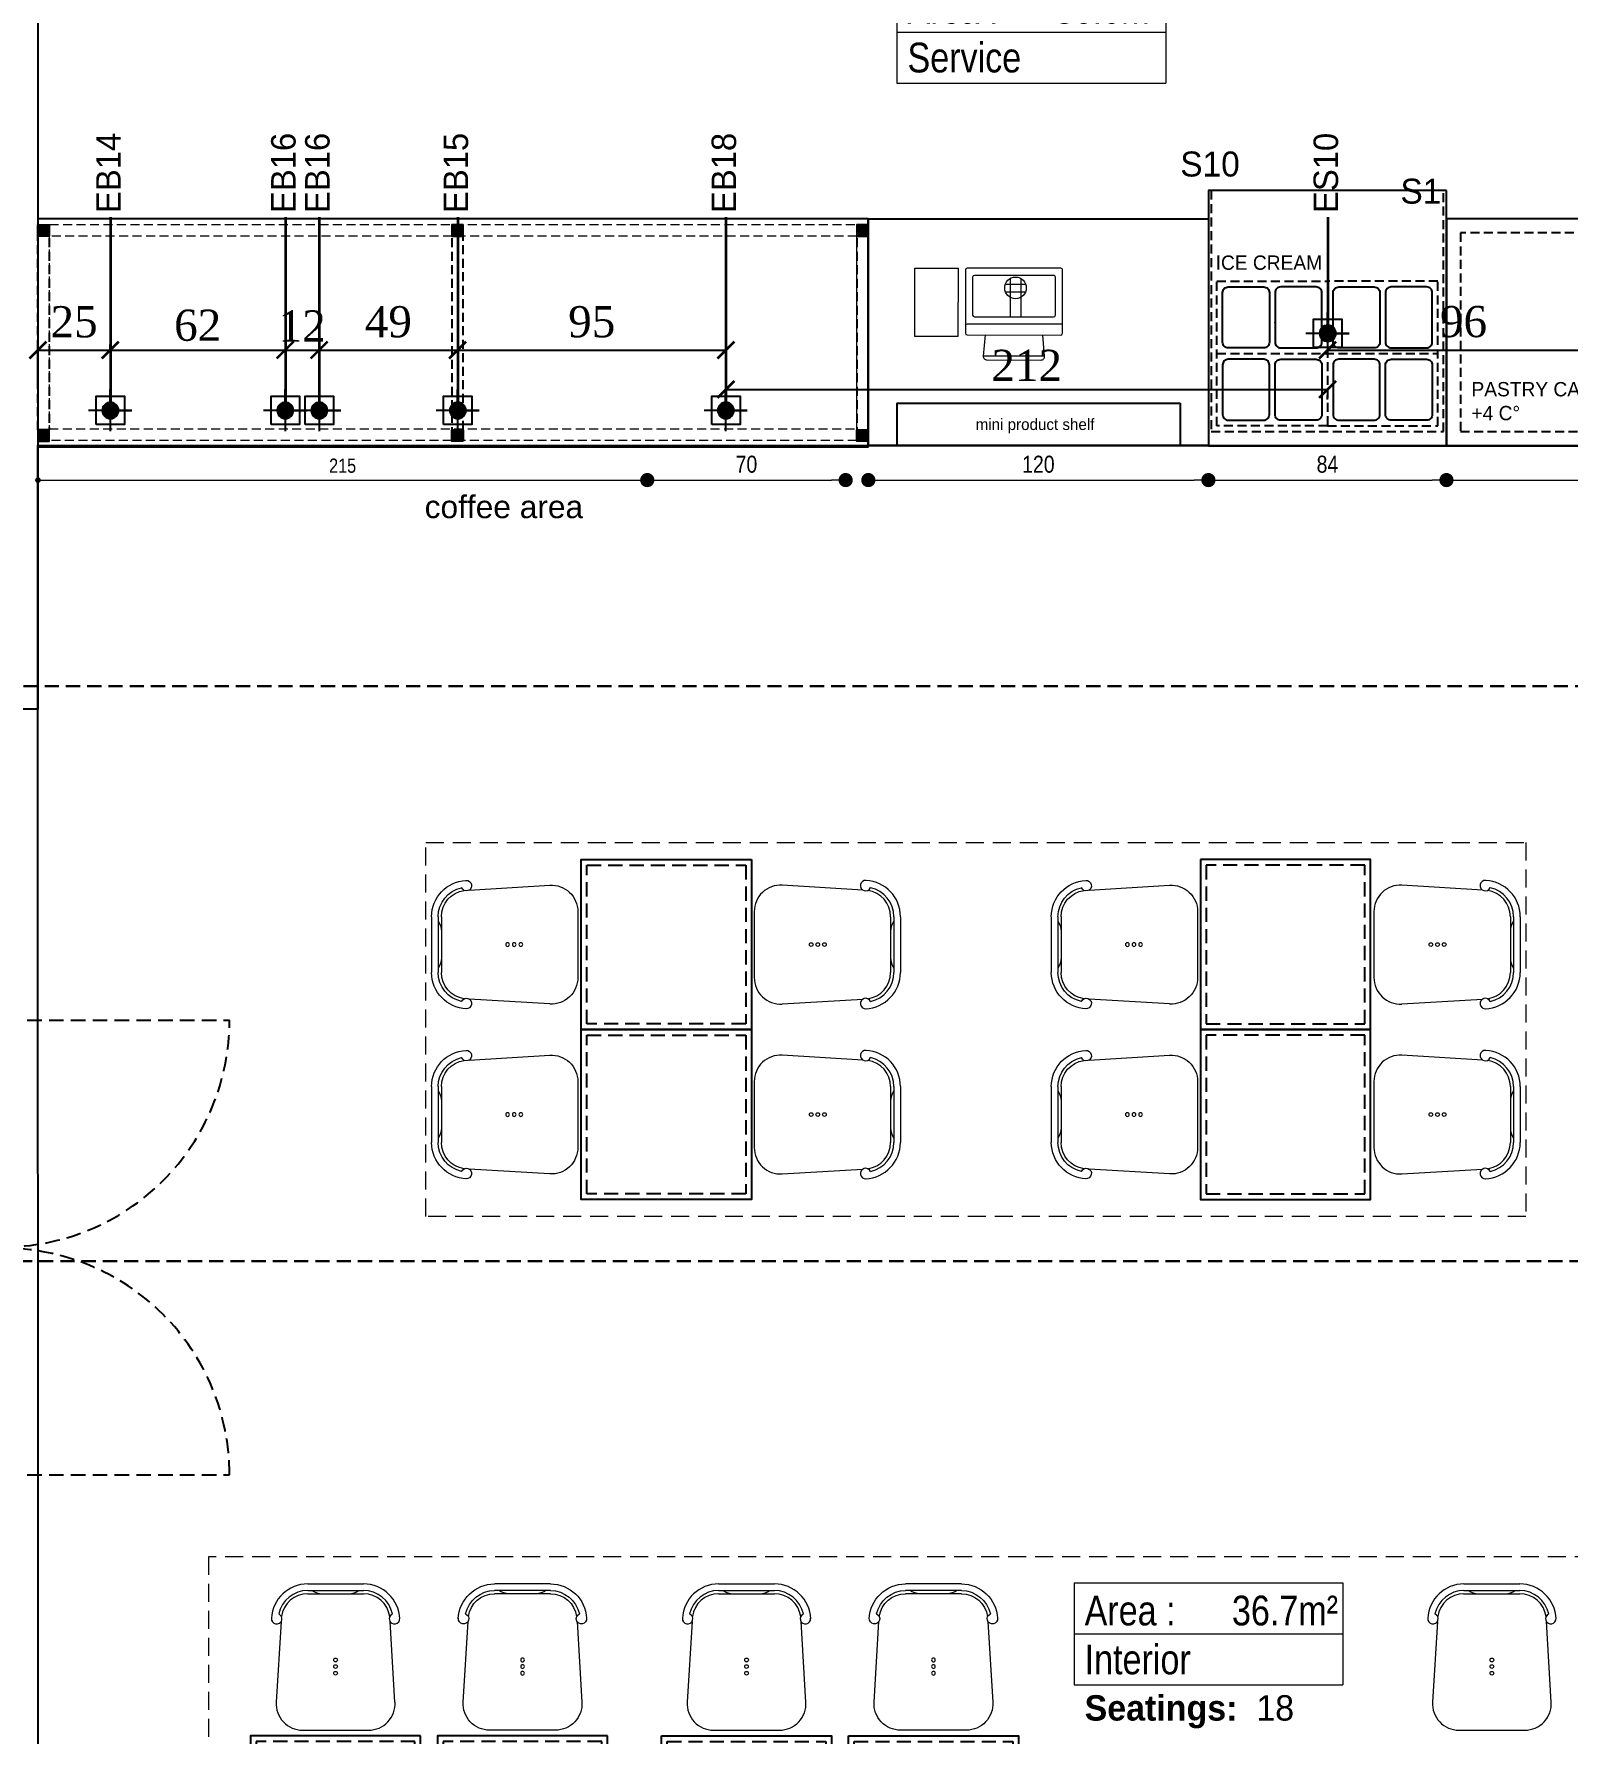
# Model space of a CAD drawing. Header units: millimetres. Extents: x 106699 to 122058, y 158555 to 162844.
# Drawn here: x 115904 to 116445, y 159917 to 160517 of the extents above; entities that cross this region are included whole.
import ezdxf
from ezdxf.enums import TextEntityAlignment as Align

# ---------------------------------------------------------------- set-up
doc = ezdxf.new("R2010")
doc.units = ezdxf.units.MM
for name, pattern in [('$0$4+1 daire_(K) TİP A - C BLOK$0$4+1 (K) 1$0$3+1 daire1$0$131121 243C_L00F00(plan)$0$HIDDEN2', [4.7625, 3.175, -1.5875]), ('1+1 TİP C$0$1+1 TİP C$0$A BLOK 2+1 TİP A$0$A BLOK 2+1 TİP A$0$A Blok TİP-6 (2+1)$0$HIDDEN', [9.525, 6.35, -3.175]), ('11-021_3000-BLOK_K_ZEMIN_KAT_STR$0$HIDDEN2', [4.7625, 3.175, -1.5875]), ('300_Z4_FCD_F03$0$GESTRICHELT', [0.75, 0.5, -0.25]), ('HIDDEN', [0.375, 0.25, -0.125])]:
    doc.linetypes.add(name, pattern=pattern)
for name, color, linetype in [('-DWG_ANA', 7, 'Continuous'), ('300_Z4_FCD_F03$0$0-LNS-VL8', 252, 'Continuous'), ('300_Z4_STR_F03$0$2-SPS-RCN', 2, 'Continuous'), ('S2000-002 Çizgi', 7, 'Continuous')]:
    doc.layers.add(name, color=color, linetype=linetype)
for name, color, linetype, lineweight in [('300_Z4_STR_F03$0$AUDIT_D_220920114151-103', 251, 'Continuous', 5), ('AIT - Kitchen Equipment', 4, 'Continuous', 5), ('AIT-KITCHEN EQUIPMENT', 4, 'Continuous', 0), ('ELK', 1, 'Continuous', 35), ('no3_kutu profil gorunus', 8, 'Continuous', 0), ('no3_mermer gorunus on', 31, 'Continuous', 15), ('no3_sandalye', 240, 'Continuous', 18), ('no3_yazı tefriş', 152, 'Continuous', 0), ('oda poz', 51, 'Continuous', 13)]:
    doc.layers.add(name, color=color, linetype=linetype, lineweight=lineweight)
doc.layers.add('area', color=200, linetype='Continuous', plot=False)
doc.styles.add('ARTUR', font='l_10646.ttf')
doc.styles.add('BE', font='ARIALN.TTF')
doc.styles.add('EC', font='ARIALN.TTF')
doc.styles.add('ROMANSTW', font='georgia.ttf')
doc.styles.add('SKTÜRK', font='GOTHIC.TTF', dxfattribs={"height": 11})
doc.styles.get("Standard").update_dxf_attribs({"font": 'arial.ttf'})
doc.styles.add('TAKSİM', font='GOTHIC.TTF', dxfattribs={"height": 20})
doc.dimstyles.new('BE-50', dxfattribs={"dimscale": 100, "dimtxt": 0.06, "dimasz": 0.05, "dimexe": 0.025, "dimexo": 0, "dimgap": 0.025, "dimtad": 1, "dimdec": 1, "dimrnd": 0.5, "dimdsep": 46, "dimtxsty": 'BE', "dimblk": 'DOT', "dimcen": 0.5, "dimdle": 0.025, "dimse1": 1, "dimse2": 1, "dimclrd": 256, "dimclre": 256, "dimclrt": 256, "dimadec": 0, "dimazin": 2, "dimtm": 1e-09, "dimtfac": 1, "dimtdec": 1, "dimtix": 1, "dimtmove": 2, "dimatfit": 0, "dimldrblk": 'DOT', "dimfxl": 0.5, "dimfxlon": 1, "dimtolj": 1, "dimlwd": 9, "dimlwe": 0, "dimarcsym": 0})
doc.dimstyles.new('Copy of BE-50', dxfattribs={"dimscale": 100, "dimtxt": 0.05, "dimasz": 0.02, "dimexe": 0.025, "dimexo": 0, "dimgap": 0.025, "dimtad": 1, "dimdec": 1, "dimrnd": 0.5, "dimdsep": 46, "dimtxsty": 'BE', "dimblk": 'DOT', "dimcen": 0.5, "dimdle": 0.025, "dimse1": 1, "dimse2": 1, "dimclrd": 256, "dimclre": 256, "dimclrt": 256, "dimadec": 0, "dimazin": 2, "dimtm": 1e-09, "dimtfac": 1, "dimtdec": 1, "dimtix": 1, "dimtmove": 2, "dimatfit": 0, "dimldrblk": 'DOT', "dimfxl": 0.5, "dimfxlon": 1, "dimtolj": 1, "dimlwd": 9, "dimlwe": 0, "dimarcsym": 0})
doc.dimstyles.new('M1', dxfattribs={"dimtxt": 11, "dimasz": 6, "dimexe": 2, "dimexo": 16, "dimgap": 3, "dimtad": 1, "dimdec": 0, "dimzin": 12, "dimdsep": 46, "dimtxsty": 'ROMANSTW', "dimblk": 'ARCHTICK', "dimcen": 0.09, "dimclrd": 251, "dimclre": 251, "dimclrt": 1, "dimadec": 0, "dimazin": 0, "dimtfac": 1, "dimtdec": 0, "dimtix": 1, "dimtmove": 0, "dimatfit": 3, "dimldrblk": 'ARCHTICK', "dimfxl": 1, "dimtolj": 1, "dimtzin": 0, "dimarcsym": 0})

# ---------------------------------------------------------------- blocks, each defined once
blk = doc.blocks.new('A$C6495093d')
at = {"layer": '300_Z4_FCD_F03$0$0-LNS-VL8', "linetype": '300_Z4_FCD_F03$0$GESTRICHELT', "ltscale": 10}
for p, q in [((1.63, 77.03), (1.63, 0)), ((157.89, 77.03), (157.89, 0))]:
    blk.add_line(p, q, dxfattribs=at)
for centre, start, end in [((1.63, 77.95), 270, 0.13297), ((157.89, 77.95), 179.86703, 270)]:
    blk.add_arc(centre, 77.95, start, end, dxfattribs=at)
blk = doc.blocks.new('ÇEÇEVE')
at = {"xscale": 1.026355872782365, "yscale": 1.026355872782365, "zscale": 1.026355872782365}
blk.add_blockref('A$C6495093d', (104204.66, 177807.82), dxfattribs=at)
blk = doc.blocks.new('COLUMN')
at = {"layer": '300_Z4_STR_F03$0$AUDIT_D_220920114151-103', "true_color": 0x303030}
h = blk.add_hatch(color=250, dxfattribs=at)
h.dxf.hatch_style = 1
h.paths.add_polyline_path([(104767.62, 177818.4), (104852.62, 177818.4), (104852.62, 177903.41), (104767.62, 177903.41)])
h.paths.add_polyline_path([(104052.62, 177903.41), (104052.62, 177818.41), (103967.62, 177818.41), (103967.62, 177903.41)])
edge = h.paths.add_edge_path()
edge.add_line((104052.62, 177498.41), (104052.62, 177438.41))
h.paths.add_polyline_path([(103967.62, 177498.41), (104052.62, 177498.41), (104052.62, 177438.41), (103967.62, 177438.41)])
h.paths.add_polyline_path([(104852.62, 177438.41), (104767.62, 177438.41), (104767.62, 177498.41), (104852.62, 177498.41)])
h.paths.add_polyline_path([(104852.62, 177018.41), (104767.62, 177018.41), (104767.62, 177103.41), (104852.62, 177103.41)])
h.paths.add_polyline_path([(103967.62, 176233.41), (103967.62, 176318.41), (104052.62, 176318.41), (104052.62, 176233.41)])
h.paths.add_polyline_path([(103967.62, 177103.41), (104052.62, 177103.41), (104052.62, 177018.41), (103967.62, 177018.41)])
blk = doc.blocks.new('gri tolix')
at = {"layer": 'no3_sandalye', "color": 35}
for p, q in [((32456.96, 11388.09), (32476.65, 11388.09)), ((32456.96, 11385.75), (32476.65, 11385.75)), ((32456.96, 11384.63), (32476.65, 11384.63)), ((32447.57, 11374.79), (32445.84, 11346.35)), ((32487.76, 11346.35), (32486.03, 11374.79)), ((32455.17, 11336.49), (32478.43, 11336.49))]:
    blk.add_line(p, q, dxfattribs=at)
for centre in [(32466.8, 11361.26), (32466.8, 11358.92), (32466.8, 11356.59)]:
    blk.add_circle(centre, 0.654, dxfattribs=at)
for centre, radius, start, end in [((32456.96, 11375.28), 12.81, 90, 176.95208), ((32456.96, 11375.28), 10.47, 90, 167.77475), ((32456.96, 11375.28), 9.35, 90, 172.16156), ((32462.33, 11391.88), 7.25, 237.668, 268.41541), ((32471.28, 11391.88), 7.25, 271.58459, 302.332), ((32476.65, 11375.28), 12.81, 2.2784, 90), ((32476.65, 11375.28), 10.47, 12.22525, 90), ((32476.65, 11375.28), 9.35, 7.83844, 90), ((32446.01, 11375.79), 1.85, 174.67368, 67.32943), ((32487.59, 11375.79), 1.85, 112.67057, 5.32632), ((32455.17, 11345.84), 9.35, 176.87787, 270), ((32478.43, 11345.84), 9.35, 270, 3.12213)]:
    blk.add_arc(centre, radius, start, end, dxfattribs=at)
blk = doc.blocks.new('A$Cb15fc262')
at = {"color": 4}
blk.add_lwpolyline([(13, 137.5), (0, 137.5), (0, 0), (13, 0), (13, 137.5)], dxfattribs=at)
blk.add_lwpolyline([(55.73, 137.5), (13, 137.5), (13, 0), (55.73, 0, 0.414214), (60.73, 5), (60.73, 132.5, 0.414214)], format="xyb", close=True, dxfattribs=at)
at = {"color": 4, "elevation": -0.56}
for points in [[(123.44, 132.96), (123.44, 73), (63.44, 73), (63.44, 132.96)], [(123.44, 67), (123.44, 7.04), (63.44, 7.04), (63.44, 67)]]:
    blk.add_lwpolyline(points, close=True, dxfattribs=at)
at = {"layer": 'S2000-002 Çizgi', "color": 8, "linetype": '300_Z4_FCD_F03$0$GESTRICHELT', "ltscale": 10, "true_color": 0x7a7a7a}
blk.add_lwpolyline([(55.73, 135.5), (15, 135.5), (15, 2), (55.73, 2, 0.414214), (58.73, 5), (58.73, 132.5, 0.414214)], format="xyb", close=True, dxfattribs=at)
at = {"layer": 'S2000-002 Çizgi', "color": 8, "linetype": '300_Z4_FCD_F03$0$GESTRICHELT', "ltscale": 10, "true_color": 0x7a7a7a, "elevation": -0.56}
for points in [[(121.44, 130.96), (121.44, 75), (65.44, 75), (65.44, 130.96)], [(121.44, 65), (121.44, 9.04), (65.44, 9.04), (65.44, 65)]]:
    blk.add_lwpolyline(points, close=True, dxfattribs=at)
at = {"rotation": 270}
blk.add_blockref('gri tolix', (-11211.05, 32569.78, -0.56), dxfattribs=at)
at = {"xscale": -1, "rotation": 270}
blk.add_blockref('gri tolix', (-11211.05, -32429.78, -0.56), dxfattribs=at)
blk = doc.blocks.new('*U24')
for p, q in [((-300, 0), (16.3, 0)), ((-300, 0), (-300, -120)), ((16.3, 0), (16.3, -120)), ((-300, -60), (16.3, -60)), ((-300, -120), (16.3, -120))]:
    blk.add_line(p, q)
at = {"style": 'EC'}
blk.add_text('m² ', height=35, dxfattribs=at).set_placement((-36.2, -50))
at = {"linetype": 'ByBlock', "insert": (25, -275), "char_height": 50, "attachment_point": 7, "style": 'ARTUR'}
blk.add_mtext('\\A1;', dxfattribs=at)
at = {"style": 'EC'}
for tag, p in [('ROOMNO', (-287.5, -50)), ('ROOMNAME', (-287.5, -107.5))]:
    blk.add_attdef(tag, p, '', height=35, dxfattribs=at)
blk.add_attdef('BRUT', text='', height=35, dxfattribs=at).set_placement((-36.2, -50), align=Align.RIGHT)
blk = doc.blocks.new('1 - POINT OF SALE - PLAN VIEW')
at = {"layer": 'AIT - Kitchen Equipment', "color": 8}
for p, q in [((107, 389), (259.4, 389)), ((107, 147.7), (107, 389)), ((259.4, 389), (259.4, 147.7)), ((285.4, 382.6), (285.4, 185.5)), ((621.9, 389), (291.7, 389)), ((596.5, 363.6), (317.1, 363.6)), ((628.3, 185.5), (628.3, 382.6)), ((310.8, 357.2), (310.8, 223.6)), ((426.8, 333.1), (497.9, 333.1)), ((426.8, 305.7), (497.9, 305.7)), ((443.3, 352.4), (443.3, 219.8)), ((481.4, 352.4), (481.4, 219.8)), ((602.9, 223.6), (602.9, 357.2)), ((285.4, 185.5), (285.4, 159.6)), ((621.9, 191.8), (291.7, 191.8)), ((317.1, 217.2), (596.5, 217.2)), ((628.3, 159.6), (628.3, 185.5)), ((259.4, 147.7), (107, 147.7)), ((291.7, 153.3), (621.9, 153.3)), ((355.2, 153.3), (348.7, 78.9)), ((564.9, 78.9), (558.4, 153.3)), ((564.9, 79), (348.7, 79)), ((361.4, 65.1), (552.3, 65.1))]:
    blk.add_line(p, q, dxfattribs=at)
blk.add_circle((462.3, 319.4), 38.1, dxfattribs=at)
for centre, radius, start, end in [((291.7, 382.6), 6.35, 90, 180), ((317.1, 357.2), 6.35, 90, 180), ((596.5, 357.2), 6.35, 0, 90), ((621.9, 382.6), 6.35, 360, 90), ((291.7, 185.5), 6.35, 90, 180), ((317.1, 223.6), 6.35, 180, 270), ((596.5, 223.6), 6.35, 270, 360), ((621.9, 185.5), 6.35, 0, 90), ((291.7, 159.6), 6.35, 180, 270), ((621.9, 159.6), 6.35, 270, 0), ((361.4, 77.8), 12.7, 175, 270), ((552.3, 77.8), 12.7, 270, 5)]:
    blk.add_arc(centre, radius, start, end, dxfattribs=at)
blk = doc.blocks.new('A$C5b66a317')
at = {"color": 4}
blk.add_line((65, 110), (80, 110), dxfattribs=at)
for points in [[(0, 0), (0, 120), (80, 120), (80, 0)], [(65, 10), (65, 110)], [(65, 10), (80, 10)], [(0, 0), (80, 0)]]:
    blk.add_lwpolyline(points, dxfattribs=at)
at = {"layer": 'S2000-002 Çizgi', "color": 8, "true_color": 0x7a7a7a, "xscale": 0.1000002334292748, "yscale": 0.1000002334292748, "zscale": 0.1000002334292748, "rotation": 89.94642514503302}
blk.add_blockref('1 - POINT OF SALE - PLAN VIEW', (56.28, 5.68), dxfattribs=at)
at = {"layer": 'S2000-002 Çizgi', "color": 8, "true_color": 0x7a7a7a, "insert": (70.52, 37.86, 0), "char_height": 4, "width": 105.5846, "attachment_point": 1, "rotation": 90.00901}
blk.add_mtext('{\\fManrope Light|b0|i0|c0|p2;mini \\fManrope Light|b0|i0|c162|p2;product shelf}', dxfattribs=at)
blk = doc.blocks.new('ıcecreammm')
at = {"color": 4}
blk.add_lwpolyline([(113109.2, 168600.73), (113025.2, 168600.73), (113025.2, 168510.73), (113109.2, 168510.73)], close=True, dxfattribs=at)
at = {"color": 4, "linetype": '$0$4+1 daire_(K) TİP A - C BLOK$0$4+1 (K) 1$0$3+1 daire1$0$131121 243C_L00F00(plan)$0$HIDDEN2'}
blk.add_lwpolyline([(113108.2, 168600.73), (113026.2, 168600.73), (113026.2, 168515.73), (113108.2, 168515.73)], close=True, dxfattribs=at)
at = {"layer": 'S2000-002 Çizgi', "color": 8, "linetype": '$0$4+1 daire_(K) TİP A - C BLOK$0$4+1 (K) 1$0$3+1 daire1$0$131121 243C_L00F00(plan)$0$HIDDEN2', "true_color": 0x7a7a7a}
blk.add_line((113028.2, 168543.22), (113106.2, 168543.22), dxfattribs=at)
for points in [[(113028.2, 168568.72), (113067.2, 168568.72), (113067.2, 168517.72), (113028.2, 168517.72)], [(113106.2, 168568.72), (113067.2, 168568.72), (113067.2, 168517.72), (113106.2, 168517.72)]]:
    blk.add_lwpolyline(points, close=True, dxfattribs=at)
at = {"layer": 'S2000-002 Çizgi', "color": 8, "true_color": 0x7a7a7a}
for points in [[(113044.7, 168545.22), (113032.2, 168545.22, -0.414214), (113030.2, 168547.22), (113030.2, 168564.72, -0.414214), (113032.2, 168566.72), (113044.7, 168566.72, -0.414214), (113046.7, 168564.72), (113046.7, 168547.22, -0.414214)], [(113050.7, 168545.22), (113063.2, 168545.22, 0.414214), (113065.2, 168547.22), (113065.2, 168564.72, 0.414214), (113063.2, 168566.72), (113050.7, 168566.72, 0.414214), (113048.7, 168564.72), (113048.7, 168547.22, 0.414214)], [(113083.7, 168545.22), (113071.2, 168545.22, -0.414214), (113069.2, 168547.22), (113069.2, 168564.72, -0.414214), (113071.2, 168566.72), (113083.7, 168566.72, -0.414214), (113085.7, 168564.72), (113085.7, 168547.22, -0.414214)], [(113089.7, 168545.22), (113102.2, 168545.22, 0.414214), (113104.2, 168547.22), (113104.2, 168564.72, 0.414214), (113102.2, 168566.72), (113089.7, 168566.72, 0.414214), (113087.7, 168564.72), (113087.7, 168547.22, 0.414214)], [(113044.7, 168541.22), (113032.2, 168541.22, 0.414214), (113030.2, 168539.22), (113030.2, 168521.72, 0.414214), (113032.2, 168519.72), (113044.7, 168519.72, 0.414214), (113046.7, 168521.72), (113046.7, 168539.22, 0.414214)], [(113050.7, 168541.22), (113063.2, 168541.22, -0.414214), (113065.2, 168539.22), (113065.2, 168521.72, -0.414214), (113063.2, 168519.72), (113050.7, 168519.72, -0.414214), (113048.7, 168521.72), (113048.7, 168539.22, -0.414214)], [(113083.7, 168541.22), (113071.2, 168541.22, 0.414214), (113069.2, 168539.22), (113069.2, 168521.72, 0.414214), (113071.2, 168519.72), (113083.7, 168519.72, 0.414214), (113085.7, 168521.72), (113085.7, 168539.22, 0.414214)], [(113089.7, 168541.22), (113102.2, 168541.22, -0.414214), (113104.2, 168539.22), (113104.2, 168521.72, -0.414214), (113102.2, 168519.72), (113089.7, 168519.72, -0.414214), (113087.7, 168521.72), (113087.7, 168539.22, -0.414214)]]:
    blk.add_lwpolyline(points, format="xyb", close=True, dxfattribs=at)
blk.add_point((113048.7, 168554.15), dxfattribs=at)
blk.add_point((113048.7, 168554.15), dxfattribs=at)
at = {"insert": (113024.13, 168610.04), "char_height": 8.82, "width": 48.0583, "attachment_point": 5, "style": 'SKTÜRK'}
blk.add_mtext('^IS10', dxfattribs=at)
at = {"color": 4, "insert": (113065.31, 168577.84), "char_height": 5.0545, "width": 76.8983, "attachment_point": 3}
blk.add_mtext('{\\fManrope Light|b0|i0|c162|p2;ICE CREAM}', dxfattribs=at)
blk = doc.blocks.new('_Dot')
at = {"color": 0, "linetype": 'ByBlock', "lineweight": -2}
blk.add_line((-0.5, 0), (-1, 0), dxfattribs=at)
at = {"color": 0, "linetype": 'ByBlock', "const_width": 0.5}
blk.add_lwpolyline([(-0.25, 0, 1), (0.25, 0, 1)], format="xyb", close=True, dxfattribs=at)
blk = doc.blocks.new('*D238')
at = {"layer": 'Defpoints', "color": 0, "transparency": 16777216}
for p in [(116120.59, 160371.6), (116190.59, 160371.59), (116190.59, 160359.42)]:
    blk.add_point(p, dxfattribs=at)
at = {"layer": 'S2000-002 Çizgi', "color": 134, "lineweight": 9, "true_color": 0x00a5a5, "transparency": 16777216}
blk.add_line((116125.59, 160359.42), (116185.59, 160359.42), dxfattribs=at)
at = {"layer": 'S2000-002 Çizgi', "color": 134, "lineweight": 9, "true_color": 0x00a5a5, "transparency": 16777216, "xscale": 5, "yscale": 5, "zscale": 5, "rotation": 180}
blk.add_blockref('_Dot', (116120.59, 160359.42), dxfattribs=at)
at = {"layer": 'S2000-002 Çizgi', "color": 134, "lineweight": 9, "true_color": 0x00a5a5, "transparency": 16777216, "xscale": 5, "yscale": 5, "zscale": 5}
blk.add_blockref('_Dot', (116190.59, 160359.42), dxfattribs=at)
at = {"layer": 'S2000-002 Çizgi', "color": 134, "true_color": 0x00a5a5, "transparency": 16777216, "insert": (116155.59, 160364.98), "char_height": 6, "attachment_point": 5, "style": 'BE'}
blk.add_mtext('\\A1;70', dxfattribs=at)
blk = doc.blocks.new('*D239')
at = {"layer": 'Defpoints', "color": 0, "transparency": 16777216}
for p in [(116198.59, 160371.6), (116318.59, 160371.6), (116318.59, 160359.42)]:
    blk.add_point(p, dxfattribs=at)
at = {"layer": 'S2000-002 Çizgi', "color": 134, "lineweight": 9, "true_color": 0x00a5a5, "transparency": 16777216}
blk.add_line((116203.59, 160359.42), (116313.59, 160359.42), dxfattribs=at)
at = {"layer": 'S2000-002 Çizgi', "color": 134, "lineweight": 9, "true_color": 0x00a5a5, "transparency": 16777216, "xscale": 5, "yscale": 5, "zscale": 5, "rotation": 180}
blk.add_blockref('_Dot', (116198.59, 160359.42), dxfattribs=at)
at = {"layer": 'S2000-002 Çizgi', "color": 134, "lineweight": 9, "true_color": 0x00a5a5, "transparency": 16777216, "xscale": 5, "yscale": 5, "zscale": 5}
blk.add_blockref('_Dot', (116318.59, 160359.42), dxfattribs=at)
at = {"layer": 'S2000-002 Çizgi', "color": 134, "true_color": 0x00a5a5, "transparency": 16777216, "insert": (116258.59, 160364.98), "char_height": 6, "attachment_point": 5, "style": 'BE'}
blk.add_mtext('\\A1;120', dxfattribs=at)
blk = doc.blocks.new('*D240')
at = {"layer": 'Defpoints', "color": 0, "transparency": 16777216}
for p in [(116318.59, 160371.6), (116402.59, 160361.55), (116402.59, 160359.42)]:
    blk.add_point(p, dxfattribs=at)
at = {"layer": 'S2000-002 Çizgi', "color": 134, "lineweight": 9, "true_color": 0x00a5a5, "transparency": 16777216}
blk.add_line((116323.59, 160359.42), (116397.59, 160359.42), dxfattribs=at)
at = {"layer": 'S2000-002 Çizgi', "color": 134, "lineweight": 9, "true_color": 0x00a5a5, "transparency": 16777216, "xscale": 5, "yscale": 5, "zscale": 5, "rotation": 180}
blk.add_blockref('_Dot', (116318.59, 160359.42), dxfattribs=at)
at = {"layer": 'S2000-002 Çizgi', "color": 134, "lineweight": 9, "true_color": 0x00a5a5, "transparency": 16777216, "xscale": 5, "yscale": 5, "zscale": 5}
blk.add_blockref('_Dot', (116402.59, 160359.42), dxfattribs=at)
at = {"layer": 'S2000-002 Çizgi', "color": 134, "true_color": 0x00a5a5, "transparency": 16777216, "insert": (116360.59, 160364.98), "char_height": 6, "attachment_point": 5, "style": 'BE'}
blk.add_mtext('\\A1;84', dxfattribs=at)
blk = doc.blocks.new('*D241')
at = {"layer": 'Defpoints', "color": 0, "transparency": 16777216}
for p in [(116402.59, 160361.55), (116552.59, 160359.42), (116552.59, 160359.42)]:
    blk.add_point(p, dxfattribs=at)
at = {"layer": 'S2000-002 Çizgi', "color": 134, "lineweight": 9, "true_color": 0x00a5a5, "transparency": 16777216}
blk.add_line((116407.59, 160359.42), (116547.59, 160359.42), dxfattribs=at)
at = {"layer": 'S2000-002 Çizgi', "color": 134, "lineweight": 9, "true_color": 0x00a5a5, "transparency": 16777216, "xscale": 5, "yscale": 5, "zscale": 5, "rotation": 180}
blk.add_blockref('_Dot', (116402.59, 160359.42), dxfattribs=at)
at = {"layer": 'S2000-002 Çizgi', "color": 134, "lineweight": 9, "true_color": 0x00a5a5, "transparency": 16777216, "xscale": 5, "yscale": 5, "zscale": 5}
blk.add_blockref('_Dot', (116552.59, 160359.42), dxfattribs=at)
at = {"layer": 'S2000-002 Çizgi', "color": 134, "true_color": 0x00a5a5, "transparency": 16777216, "insert": (116477.59, 160364.98), "char_height": 6, "attachment_point": 5, "style": 'BE'}
blk.add_mtext('\\A1;150', dxfattribs=at)
blk = doc.blocks.new('A$C14a1ed1b')
at = {"color": 4}
blk.add_lwpolyline([(34.69, 80.05), (34.69, 0), (184.69, 0), (184.69, 80.05), (34.69, 80.05)], dxfattribs=at)
at = {"color": 4, "linetype": '$0$4+1 daire_(K) TİP A - C BLOK$0$4+1 (K) 1$0$3+1 daire1$0$131121 243C_L00F00(plan)$0$HIDDEN2'}
blk.add_lwpolyline([(39.69, 75.05), (39.69, 5), (179.69, 5), (179.69, 75.05)], close=True, dxfattribs=at)
at = {"insert": (24.03, 89.73), "char_height": 8.82, "width": 48.0583, "attachment_point": 5, "style": 'SKTÜRK'}
blk.add_mtext('^IS1', dxfattribs=at)
at = {"color": 4, "insert": (43.51, 22.46, 0), "char_height": 5.0545, "width": 76.8983, "attachment_point": 1}
blk.add_mtext('{\\fManrope Light|b0|i0|c162|p2;PASTRY CASE^J\\fManrope Light|b0|i0|c0|p2;+4 C°}', dxfattribs=at)
blk = doc.blocks.new('*D243')
at = {"layer": 'Defpoints', "color": 0, "transparency": 16777216}
for p in [(115905.59, 160371.16), (116120.59, 160371.6), (116120.59, 160359.42)]:
    blk.add_point(p, dxfattribs=at)
at = {"layer": 'S2000-002 Çizgi', "color": 134, "lineweight": 9, "true_color": 0x00a5a5, "transparency": 16777216}
blk.add_line((115907.59, 160359.42), (116118.59, 160359.42), dxfattribs=at)
at = {"layer": 'S2000-002 Çizgi', "color": 134, "lineweight": 9, "true_color": 0x00a5a5, "transparency": 16777216, "xscale": 2, "yscale": 2, "zscale": 2, "rotation": 180}
blk.add_blockref('_Dot', (115905.59, 160359.42), dxfattribs=at)
at = {"layer": 'S2000-002 Çizgi', "color": 134, "lineweight": 9, "true_color": 0x00a5a5, "transparency": 16777216, "xscale": 2, "yscale": 2, "zscale": 2}
blk.add_blockref('_Dot', (116120.59, 160359.42), dxfattribs=at)
at = {"layer": 'S2000-002 Çizgi', "color": 134, "true_color": 0x00a5a5, "transparency": 16777216, "insert": (116013.09, 160364.47), "char_height": 5, "attachment_point": 5, "style": 'BE'}
blk.add_mtext('\\A1;215', dxfattribs=at)
blk = doc.blocks.new('A$C611F6802')
at = {"layer": '-DWG_ANA'}
h = blk.add_hatch(dxfattribs=at)
h.set_pattern_fill('ANSI31', color=1, style=0)
h.set_pattern_definition([(45, (-55670.1402, -22065.11067), (-0.08838834765, 0.08838834765), [])])
h.paths.add_polyline_path([(4.42, 7.7, 1), (10.14, 7.7, 1)])
at = {"layer": '-DWG_ANA', "color": 1}
for p, q in [((7.28, 7.7), (7.28, 15.26)), ((7.28, 15.26), (7.28, 0)), ((7.28, 7.63), (0, 7.63)), ((7.28, 7.63), (14.68, 7.63)), ((14.68, 7.63), (7.28, 7.63))]:
    blk.add_line(p, q, dxfattribs=at)
blk.add_lwpolyline([(2.28, 2.7), (12.28, 2.7), (12.28, 12.7), (2.28, 12.7)], close=True, dxfattribs=at)
blk.add_circle((7.28, 7.7), 2.86, dxfattribs=at)
blk = doc.blocks.new('_ArchTick')
at = {"color": 0, "linetype": 'ByBlock', "const_width": 0.15}
blk.add_lwpolyline([(-0.5, -0.5), (0.5, 0.5)], dxfattribs=at)
blk = doc.blocks.new('*D289')
at = {"layer": 'Defpoints', "color": 0, "transparency": 16777216}
for p in [(115931.08, 160405.3), (115931.08, 160389, -0.02), (115905.59, 160377.16)]:
    blk.add_point(p, dxfattribs=at)
at = {"layer": 'S2000-002 Çizgi', "color": 251, "lineweight": -2, "transparency": 16777216}
for p, q in [((115905.59, 160393.16), (115905.59, 160407.3)), ((115905.59, 160405.3), (115931.08, 160405.3)), ((115931.08, 160405), (115931.08, 160407.3))]:
    blk.add_line(p, q, dxfattribs=at)
at = {"layer": 'S2000-002 Çizgi', "color": 251, "lineweight": -2, "transparency": 16777216, "xscale": 6, "yscale": 6, "zscale": 6, "rotation": 180}
blk.add_blockref('_ArchTick', (115905.59, 160405.3), dxfattribs=at)
at = {"layer": 'S2000-002 Çizgi', "color": 251, "lineweight": -2, "transparency": 16777216, "xscale": 6, "yscale": 6, "zscale": 6}
blk.add_blockref('_ArchTick', (115931.08, 160405.3), dxfattribs=at)
at = {"layer": 'S2000-002 Çizgi', "color": 1, "true_color": 0xff0000, "transparency": 16777216, "insert": (115918.34, 160415.2), "char_height": 11, "attachment_point": 5, "style": 'ROMANSTW'}
blk.add_mtext('\\A1;25', dxfattribs=at)
blk = doc.blocks.new('*D290')
at = {"layer": 'Defpoints', "color": 0, "transparency": 16777216}
for p in [(115992.81, 160405.3), (115931.08, 160389, -0.02), (115992.81, 160391.39, -0.02)]:
    blk.add_point(p, dxfattribs=at)
at = {"layer": 'S2000-002 Çizgi', "color": 251, "lineweight": -2, "transparency": 16777216}
for p, q in [((115931.08, 160405), (115931.08, 160407.3)), ((115931.08, 160405.3), (115992.81, 160405.3)), ((115992.81, 160407.39), (115992.81, 160407.3))]:
    blk.add_line(p, q, dxfattribs=at)
at = {"layer": 'S2000-002 Çizgi', "color": 251, "lineweight": -2, "transparency": 16777216, "xscale": 6, "yscale": 6, "zscale": 6, "rotation": 180}
blk.add_blockref('_ArchTick', (115931.08, 160405.3), dxfattribs=at)
at = {"layer": 'S2000-002 Çizgi', "color": 251, "lineweight": -2, "transparency": 16777216, "xscale": 6, "yscale": 6, "zscale": 6}
blk.add_blockref('_ArchTick', (115992.81, 160405.3), dxfattribs=at)
at = {"layer": 'S2000-002 Çizgi', "color": 1, "true_color": 0xff0000, "transparency": 16777216, "insert": (115961.95, 160413.98), "char_height": 11, "attachment_point": 5, "style": 'ROMANSTW'}
blk.add_mtext('\\A1;62', dxfattribs=at)
blk = doc.blocks.new('*D291')
at = {"layer": 'Defpoints', "color": 0, "transparency": 16777216}
for p in [(116004.8, 160405.3), (115992.81, 160391.39, -0.02), (116004.8, 160391.39, -0.02)]:
    blk.add_point(p, dxfattribs=at)
at = {"layer": 'S2000-002 Çizgi', "color": 251, "lineweight": -2, "transparency": 16777216}
for p, q in [((115992.81, 160407.39), (115992.81, 160407.3)), ((115992.81, 160405.3), (116004.8, 160405.3)), ((116004.8, 160407.39), (116004.8, 160407.3))]:
    blk.add_line(p, q, dxfattribs=at)
at = {"layer": 'S2000-002 Çizgi', "color": 1, "true_color": 0xff0000, "transparency": 16777216, "insert": (115998.8, 160413.8), "char_height": 11, "attachment_point": 5, "style": 'ROMANSTW'}
blk.add_mtext('\\A1;12', dxfattribs=at)
blk = doc.blocks.new('*D292')
at = {"layer": 'Defpoints', "color": 0, "transparency": 16777216}
for p in [(116053.67, 160405.3), (116004.8, 160391.39, -0.02), (116053.67, 160391.39, -0.02)]:
    blk.add_point(p, dxfattribs=at)
at = {"layer": 'S2000-002 Çizgi', "color": 251, "lineweight": -2, "transparency": 16777216}
for p, q in [((116004.8, 160407.39), (116004.8, 160407.3)), ((116004.8, 160405.3), (116053.67, 160405.3)), ((116053.67, 160407.39), (116053.67, 160407.3))]:
    blk.add_line(p, q, dxfattribs=at)
at = {"layer": 'S2000-002 Çizgi', "color": 251, "lineweight": -2, "transparency": 16777216, "xscale": 6, "yscale": 6, "zscale": 6, "rotation": 180}
blk.add_blockref('_ArchTick', (116004.8, 160405.3), dxfattribs=at)
at = {"layer": 'S2000-002 Çizgi', "color": 251, "lineweight": -2, "transparency": 16777216, "xscale": 6, "yscale": 6, "zscale": 6}
blk.add_blockref('_ArchTick', (116053.67, 160405.3), dxfattribs=at)
at = {"layer": 'S2000-002 Çizgi', "color": 1, "true_color": 0xff0000, "transparency": 16777216, "insert": (116029.23, 160415.22), "char_height": 11, "attachment_point": 5, "style": 'ROMANSTW'}
blk.add_mtext('\\A1;49', dxfattribs=at)
blk = doc.blocks.new('*D293')
at = {"layer": 'Defpoints', "color": 0, "transparency": 16777216}
for p in [(116148.32, 160405.3), (116053.67, 160391.39, -0.02), (116148.32, 160391.39, -0.02)]:
    blk.add_point(p, dxfattribs=at)
at = {"layer": 'S2000-002 Çizgi', "color": 251, "lineweight": -2, "transparency": 16777216}
for p, q in [((116053.67, 160407.39), (116053.67, 160407.3)), ((116053.67, 160405.3), (116148.32, 160405.3)), ((116148.32, 160407.39), (116148.32, 160407.3))]:
    blk.add_line(p, q, dxfattribs=at)
at = {"layer": 'S2000-002 Çizgi', "color": 251, "lineweight": -2, "transparency": 16777216, "xscale": 6, "yscale": 6, "zscale": 6, "rotation": 180}
blk.add_blockref('_ArchTick', (116053.67, 160405.3), dxfattribs=at)
at = {"layer": 'S2000-002 Çizgi', "color": 251, "lineweight": -2, "transparency": 16777216, "xscale": 6, "yscale": 6, "zscale": 6}
blk.add_blockref('_ArchTick', (116148.32, 160405.3), dxfattribs=at)
at = {"layer": 'S2000-002 Çizgi', "color": 1, "true_color": 0xff0000, "transparency": 16777216, "insert": (116100.99, 160415.22), "char_height": 11, "attachment_point": 5, "style": 'ROMANSTW'}
blk.add_mtext('\\A1;95', dxfattribs=at)
blk = doc.blocks.new('*D294')
at = {"layer": 'Defpoints', "color": 0, "transparency": 16777216}
for p in [(116360.64, 160403.9, -0.02), (116148.32, 160391.39, -0.02), (116360.64, 160391.4)]:
    blk.add_point(p, dxfattribs=at)
at = {"layer": 'S2000-002 Çizgi', "color": 251, "lineweight": -2, "transparency": 16777216}
for p, q in [((116148.32, 160407.39), (116148.32, 160393.4)), ((116148.32, 160391.4), (116360.64, 160391.4)), ((116360.64, 160387.9), (116360.64, 160389.4))]:
    blk.add_line(p, q, dxfattribs=at)
at = {"layer": 'S2000-002 Çizgi', "color": 251, "lineweight": -2, "transparency": 16777216, "xscale": 6, "yscale": 6, "zscale": 6, "rotation": 180}
blk.add_blockref('_ArchTick', (116148.32, 160391.4), dxfattribs=at)
at = {"layer": 'S2000-002 Çizgi', "color": 251, "lineweight": -2, "transparency": 16777216, "xscale": 6, "yscale": 6, "zscale": 6}
blk.add_blockref('_ArchTick', (116360.64, 160391.4), dxfattribs=at)
at = {"layer": 'S2000-002 Çizgi', "color": 1, "true_color": 0xff0000, "transparency": 16777216, "insert": (116254.48, 160399.9), "char_height": 11, "attachment_point": 5, "style": 'ROMANSTW'}
blk.add_mtext('\\A1;212', dxfattribs=at)
blk = doc.blocks.new('*D295')
at = {"layer": 'Defpoints', "color": 0, "transparency": 16777216}
for p in [(116456.55, 160405.3), (116360.64, 160403.9, -0.02), (116456.55, 160403.9, -0.02)]:
    blk.add_point(p, dxfattribs=at)
at = {"layer": 'S2000-002 Çizgi', "color": 251, "lineweight": -2, "transparency": 16777216}
for p, q in [((116360.64, 160419.9), (116360.64, 160407.3)), ((116456.55, 160419.9), (116456.55, 160407.3)), ((116360.64, 160405.3), (116456.55, 160405.3))]:
    blk.add_line(p, q, dxfattribs=at)
at = {"layer": 'S2000-002 Çizgi', "color": 251, "lineweight": -2, "transparency": 16777216, "xscale": 6, "yscale": 6, "zscale": 6, "rotation": 180}
blk.add_blockref('_ArchTick', (116360.64, 160405.3), dxfattribs=at)
at = {"layer": 'S2000-002 Çizgi', "color": 251, "lineweight": -2, "transparency": 16777216, "xscale": 6, "yscale": 6, "zscale": 6}
blk.add_blockref('_ArchTick', (116456.55, 160405.3), dxfattribs=at)
at = {"layer": 'S2000-002 Çizgi', "color": 1, "true_color": 0xff0000, "transparency": 16777216, "insert": (116408.6, 160415.27), "char_height": 11, "attachment_point": 5, "style": 'ROMANSTW'}
blk.add_mtext('\\A1;96', dxfattribs=at)

msp = doc.modelspace()

# ---------------------------------------------------------------- hatches: boundary and pattern name
h = msp.add_hatch(color=4)
h.dxf.hatch_style = 1
h.paths.add_polyline_path([(115905.59, 160445.5), (115909.59, 160445.5), (115909.59, 160449.5), (115905.59, 160449.5)])
h = msp.add_hatch(color=4)
h.dxf.hatch_style = 1
h.paths.add_polyline_path([(116055.59, 160445.5), (116051.59, 160445.5), (116051.59, 160449.5), (116055.59, 160449.5)])
h = msp.add_hatch(color=4)
h.dxf.hatch_style = 1
h.paths.add_polyline_path([(116198.59, 160445.5), (116194.59, 160445.5), (116194.59, 160449.5), (116198.59, 160449.5)])
h = msp.add_hatch(color=4)
h.dxf.hatch_style = 1
h.paths.add_polyline_path([(115905.59, 160377.16), (115909.59, 160377.16), (115909.59, 160373.16), (115905.59, 160373.16)])
h = msp.add_hatch(color=4)
h.dxf.hatch_style = 1
h.paths.add_polyline_path([(116055.59, 160377.16), (116051.59, 160377.16), (116051.59, 160373.16), (116055.59, 160373.16)])
h = msp.add_hatch(color=4)
h.dxf.hatch_style = 1
h.paths.add_polyline_path([(116198.59, 160377.16), (116194.59, 160377.16), (116194.59, 160373.16), (116198.59, 160373.16)])

# ---------------------------------------------------------------- linework, layer by layer
at = {"color": 4, "linetype": '$0$4+1 daire_(K) TİP A - C BLOK$0$4+1 (K) 1$0$3+1 daire1$0$131121 243C_L00F00(plan)$0$HIDDEN2'}
for points in [[(115905.59, 160449.5), (115909.59, 160449.5), (115909.59, 160377.16), (115905.59, 160377.16)], [(116055.59, 160449.5), (116051.59, 160449.5), (116051.59, 160377.16), (116055.59, 160377.16)], [(116198.59, 160449.5), (116194.59, 160449.5), (116194.59, 160377.16), (116198.59, 160377.16)]]:
    msp.add_lwpolyline(points, close=True, dxfattribs=at)
at = {"color": 4}
for points in [[(115905.59, 160449.5), (115909.59, 160449.5), (115909.59, 160445.5), (115905.59, 160445.5)], [(116055.59, 160449.5), (116051.59, 160449.5), (116051.59, 160445.5), (116055.59, 160445.5)], [(116198.59, 160449.5), (116194.59, 160449.5), (116194.59, 160445.5), (116198.59, 160445.5)], [(115905.59, 160373.16), (115909.59, 160373.16), (115909.59, 160377.16), (115905.59, 160377.16)], [(116055.59, 160373.16), (116051.59, 160373.16), (116051.59, 160377.16), (116055.59, 160377.16)], [(116198.59, 160373.16), (116194.59, 160373.16), (116194.59, 160377.16), (116198.59, 160377.16)], [(116157.32, 160225.54), (116157.32, 160165.57), (116097.32, 160165.57), (116097.32, 160225.54)], [(116315.77, 160225.54), (116315.77, 160165.57), (116375.77, 160165.57), (116375.77, 160225.54)], [(116157.32, 160165.57), (116157.32, 160105.61), (116097.32, 160105.61), (116097.32, 160165.57)], [(116315.77, 160165.57), (116315.77, 160105.61), (116375.77, 160105.61), (116375.77, 160165.57)]]:
    msp.add_lwpolyline(points, close=True, dxfattribs=at)
at = {"layer": '300_Z4_STR_F03$0$2-SPS-RCN'}
msp.add_lwpolyline([(115905.59, 160569.78), (115905.59, 160278.65), (115874.59, 160278.65), (115874.59, 160351.53), (115874.59, 160913.9), (115905.59, 160913.9), (115905.59, 160674.78)], dxfattribs=at)
at = {"layer": '300_Z4_STR_F03$0$AUDIT_D_220920114151-103', "color": 214, "linetype": 'HIDDEN', "lineweight": 30, "ltscale": 20, "true_color": 0xae1ea2}
for p, q in [((117202.96, 160286.74), (115486.18, 160286.74)), ((117605.99, 160083.83), (115486.18, 160083.83))]:
    msp.add_line(p, q, dxfattribs=at)
at = {"layer": 'AIT-KITCHEN EQUIPMENT', "linetype": '11-021_3000-BLOK_K_ZEMIN_KAT_STR$0$HIDDEN2'}
for points in [[(115905.59, 160373.5), (116198.59, 160373.5), (116198.59, 160449.5), (115905.59, 160449.5)], [(115909.59, 160377.5), (116194.59, 160377.5), (116194.59, 160445.5), (115909.59, 160445.5)]]:
    msp.add_lwpolyline(points, close=True, dxfattribs=at)
at = {"layer": 'area'}
for points in [[(116825.79, 159986.58), (116825.79, 160441.58), (116755.79, 160441.58), (116755.79, 160566.58), (116674.39, 160566.58), (116674.39, 160651.58), (116345.79, 160651.58), (116345.79, 160566.58), (116279.39, 160566.58), (116279.39, 160651.58), (115965.79, 160651.58), (115965.79, 160566.58), (115905.59, 160566.58), (115905.59, 160371.6), (116560.59, 160371.58), (116560.59, 159857.99), (116570.59, 159857.98), (116570.59, 159792.98), (116674.39, 159792.98), (116674.39, 159857.98), (116755.79, 159857.97), (116755.79, 159977.98), (116825.79, 159977.98)], [(115905.62, 159857.78), (115905.59, 160371.6), (116560.59, 160371.6), (116560.59, 160057.26), (116560.59, 160057.26), (116560.59, 159989.58), (116560.59, 159989.58), (116560.59, 159857.98), (116560.59, 159857.98), (116560.59, 159792.98), (116373.79, 159792.98), (116373.79, 159907.98), (116363.79, 159907.98), (116363.79, 159857.98), (116276.39, 159857.98), (116276.39, 159907.98), (116266.39, 159907.98), (116266.39, 159792.98), (115965.79, 159792.98), (115965.56, 159857.99), (115905.62, 159857.78)]]:
    msp.add_lwpolyline(points, dxfattribs=at)
at = {"layer": 'ELK', "color": 1}
for p, q in [((115931.15, 160452.23, -0.02), (115931.15, 160384, -0.02)), ((115992.88, 160452.23, -0.02), (115992.88, 160384, -0.02)), ((116004.87, 160452.23, -0.02), (116004.87, 160384, -0.02)), ((116053.74, 160452.23, -0.02), (116053.74, 160384, -0.02)), ((116148.32, 160452.23, -0.02), (116148.32, 160384, -0.02)), ((116360.71, 160452.23, -0.02), (116360.71, 160411.18, -0.02))]:
    msp.add_line(p, q, dxfattribs=at)
at = {"layer": 'no3_kutu profil gorunus', "linetype": '1+1 TİP C$0$1+1 TİP C$0$A BLOK 2+1 TİP A$0$A BLOK 2+1 TİP A$0$A Blok TİP-6 (2+1)$0$HIDDEN'}
msp.add_lwpolyline([(116042.5, 160099.58), (116042.5, 160231.59), (116430.59, 160231.57), (116430.59, 160099.58)], close=True, dxfattribs=at)
msp.add_lwpolyline([(116463.79, 159792.98), (116463.79, 159979.58), (115965.79, 159979.58), (115965.79, 159857.99)], dxfattribs=at)
at = {"layer": 'no3_mermer gorunus on'}
msp.add_lwpolyline([(116053.44, 160383.09), (116051.44, 160383.09)], dxfattribs=at)
at = {"layer": 'S2000-002 Çizgi'}
msp.add_lwpolyline([(116198.59, 160451.6), (115905.59, 160451.6), (115905.59, 160371.16), (116198.59, 160371.16)], close=True, dxfattribs=at)
at = {"layer": 'S2000-002 Çizgi', "color": 8, "linetype": '300_Z4_FCD_F03$0$GESTRICHELT', "ltscale": 10, "true_color": 0x7a7a7a}
for points in [[(116155.32, 160223.54), (116155.32, 160167.57), (116099.32, 160167.57), (116099.32, 160223.54)], [(116317.77, 160223.54), (116317.77, 160167.57), (116373.77, 160167.57), (116373.77, 160223.54)], [(116155.32, 160163.57), (116155.32, 160107.61), (116099.32, 160107.61), (116099.32, 160163.57)], [(116317.77, 160163.57), (116317.77, 160107.61), (116373.77, 160107.61), (116373.77, 160163.57)]]:
    msp.add_lwpolyline(points, close=True, dxfattribs=at)

# ---------------------------------------------------------------- block references
at = {"layer": '-DWG_ANA', "color": 0, "xscale": -1, "rotation": 269.9999999999819}
for p in [(116353.01, 160403.9, -0.02), (115923.45, 160376.72, -0.02), (115985.18, 160376.72, -0.02), (115997.17, 160376.72, -0.02), (116046.04, 160376.72, -0.02), (116140.62, 160376.72, -0.02)]:
    msp.add_blockref('A$C611F6802', p, dxfattribs=at)
for name, p, rotation in [('COLUMN', (293781, 55802.16), 90), ('A$C5b66a317', (116198.59, 160451.6), 270), ('ÇEÇEVE', (293781, 55802.16), 90), ('gri tolix', (104821.83, 192662.36), 270), ('gri tolix', (105040.51, 192662.36), 270), ('gri tolix', (104821.83, 192602.4), 270), ('gri tolix', (105040.51, 192602.4), 270), ('A$Cb15fc262', (116258.59, 159792.98), 90)]:
    msp.add_blockref(name, p, dxfattribs=dict(rotation=rotation))
for name, p in [('ıcecreammm', (3293.39, -8139.18)), ('gri tolix', (83951.81, 148581.93, -0.56))]:
    msp.add_blockref(name, p)
at = {"xscale": -1}
for name, p, rotation in [('gri tolix', (127432.57, 192662.36), 90), ('gri tolix', (127651.25, 192662.36), 90), ('gri tolix', (127432.57, 192602.4), 90), ('gri tolix', (127651.25, 192602.4), 90), ('A$Cb15fc262', (115973.59, 159792.98), 270)]:
    msp.add_blockref(name, p, dxfattribs=dict(at, rotation=rotation))
at = {"layer": 'oda poz', "xscale": 0.3000000000000001, "yscale": 0.3000000000000001, "zscale": 0.3000000000000001}
for p, values in [((116298.66, 160535.48), {'ROOMNO': 'Area :', 'ROOMNAME': 'Service', 'BRUT': '36.0'}), ((116361.17, 159970.38), {'ROOMNO': 'Area :', 'ROOMNAME': 'Interior', 'BRUT': '36.7'})]:
    msp.add_blockref('*U24', p, dxfattribs=at).add_auto_attribs(values)
at = {"layer": 'S2000-002 Çizgi'}
msp.add_blockref('A$C14a1ed1b', (116367.9, 160371.55), dxfattribs=at)

# ---------------------------------------------------------------- texts
at = {"color": 8, "true_color": 0x757575, "insert": (116348.82, 159930.76), "char_height": 8.96, "attachment_point": 3}
msp.add_mtext_dynamic_manual_height_columns('{\\fManrope SemiBold|b0|i0|c162|p2;Seatings:\\fManrope Light|b0|i0|c162|p2;  18}', width=120.2992, gutter_width=63.71, heights=[9.15], dxfattribs=at)
at = {"layer": 'ELK', "color": 1, "style": 'TAKSİM'}
for s, p in [('EB14', (115934.77, 160467.79, -0.02)), ('EB16', (115996.5, 160467.79, -0.02)), ('EB16', (116008.49, 160467.79, -0.02)), ('EB15', (116057.36, 160467.79, -0.02)), ('EB18', (116151.93, 160467.79, -0.02)), ('ES10', (116364.33, 160467.79, -0.02))]:
    msp.add_text(s, height=8.64, rotation=90, dxfattribs=at).set_placement(p, align=Align.CENTER)
at = {"layer": 'no3_yazı tefriş', "insert": (116042.04, 160353.99), "char_height": 8, "width": 80.4763, "attachment_point": 1}
msp.add_mtext('coffee area', dxfattribs=at)

# ---------------------------------------------------------------- dimensions: what is measured, and where the dimension line sits
at = {"layer": 'S2000-002 Çizgi'}
for base, p1, p2, dimstyle, picture, middle in [((115931.08, 160405.3), (115905.59, 160377.16), (115931.08, 160389, -0.02), 'M1', '*D289', (115918.34, 160415.2)), ((116120.59, 160359.42), (115905.59, 160371.16), (116120.59, 160371.6), 'Copy of BE-50', '*D243', (116013.09, 160364.47))]:
    dim = msp.add_linear_dim(base=base, p1=p1, p2=p2, dimstyle=dimstyle, dxfattribs=at)
    dim.commit()
    dim.dimension.update_dxf_attribs({"geometry": picture, "text_midpoint": middle})
for base, p1, p2, picture, middle in [((115992.81, 160405.3), (115931.08, 160389, -0.02), (115992.81, 160391.39, -0.02), '*D290', (115961.95, 160413.98)), ((116004.8, 160405.3), (115992.81, 160391.39, -0.02), (116004.8, 160391.39, -0.02), '*D291', (115998.8, 160413.8)), ((116053.67, 160405.3), (116004.8, 160391.39, -0.02), (116053.67, 160391.39, -0.02), '*D292', (116029.23, 160415.22)), ((116148.32, 160405.3), (116053.67, 160391.39, -0.02), (116148.32, 160391.39, -0.02), '*D293', (116100.99, 160415.22)), ((116456.55, 160405.3), (116360.64, 160403.9, -0.02), (116456.55, 160403.9, -0.02), '*D295', (116408.6, 160415.27)), ((116360.64, 160391.4), (116148.32, 160391.39, -0.02), (116360.64, 160403.9, -0.02), '*D294', (116254.48, 160399.9))]:
    dim = msp.add_linear_dim(base=base, p1=p1, p2=p2, dimstyle='M1', override={"dimtmove": 1}, dxfattribs=at)
    dim.commit()
    dim.dimension.update_dxf_attribs({"geometry": picture, "text_midpoint": middle})
at = {"layer": 'S2000-002 Çizgi', "color": 8, "true_color": 0x7a7a7a}
for base, p1, p2, picture, middle in [((116190.59, 160359.42), (116120.59, 160371.6), (116190.59, 160371.59), '*D238', (116155.59, 160364.98)), ((116318.59, 160359.42), (116198.59, 160371.6), (116318.59, 160371.6), '*D239', (116258.59, 160364.98)), ((116402.59, 160359.42), (116318.59, 160371.6), (116402.59, 160361.55), '*D240', (116360.59, 160364.98)), ((116552.59, 160359.42), (116402.59, 160361.55), (116552.59, 160359.42), '*D241', (116477.59, 160364.98))]:
    dim = msp.add_linear_dim(base=base, p1=p1, p2=p2, dimstyle='BE-50', dxfattribs=at)
    dim.commit()
    dim.dimension.update_dxf_attribs({"geometry": picture, "text_midpoint": middle})

doc.saveas('drawing.dxf')
